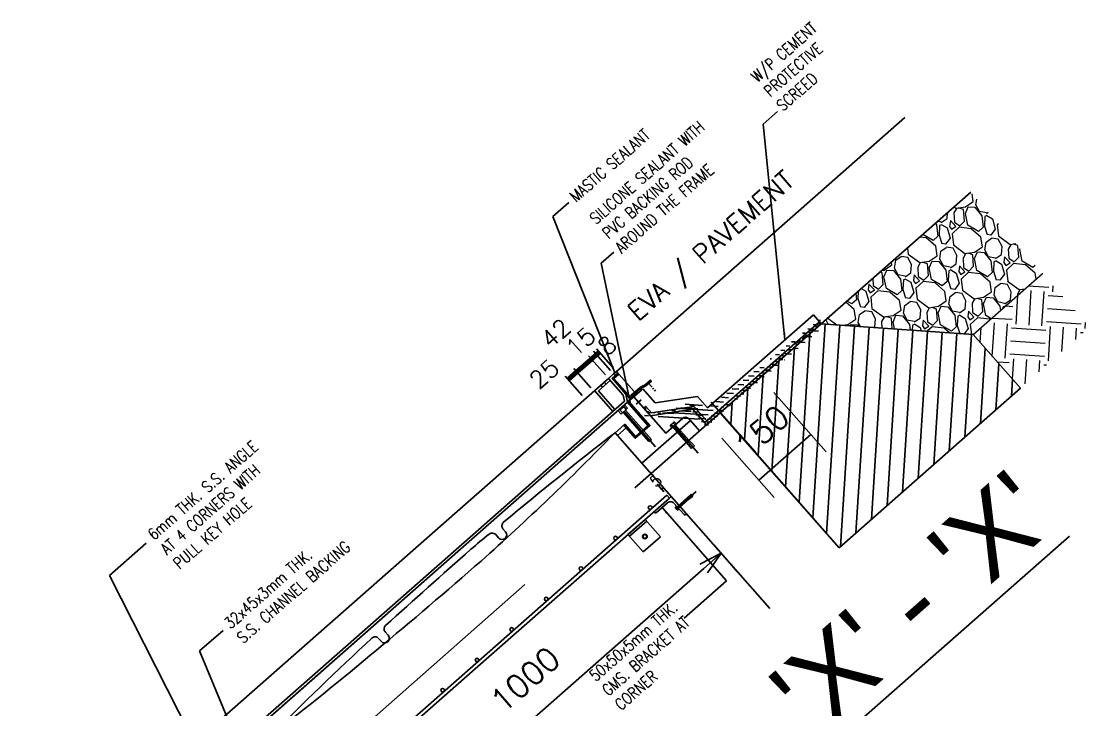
# Model space of a CAD drawing. Header units: millimetres. Extents: x 832728086 to 834530684, y 817551485 to 818349469.
# Drawn here: x 834493236 to 834495551, y 817823701 to 817825193 of the extents above; entities that cross this region are included whole.
import ezdxf

# ---------------------------------------------------------------- set-up
doc = ezdxf.new("R2010")
doc.units = ezdxf.units.MM
doc.header["$LTSCALE"] = 100
for name, pattern in [('CENTER2', [1.125, 0.75, -0.125, 0.125, -0.125]), ('Hidden', [9.524999999999999, 6.35, -3.175]), ('HIDDEN2', [4.762499999999999, 3.175, -1.5875])]:
    doc.linetypes.add(name, pattern=pattern)
for name, color, linetype in [('DIM', 1, 'Continuous'), ('DLN0401_', 7, 'Continuous'), ('HATCH', 8, 'Continuous'), ('HATCH-1', 8, 'Continuous'), ('INTWALL', 7, 'Continuous'), ('MISC', 1, 'Continuous'), ('S_Dim', 1, 'Continuous'), ('SLAb', 3, 'Continuous'), ('STEEL', 6, 'Continuous'), ('STRUCTURE', 3, 'Continuous'), ('TEXT', 7, 'Continuous'), ('TILE', 2, 'Continuous'), ('WATERPROOF', 2, 'Continuous')]:
    doc.layers.add(name, color=color, linetype=linetype)
doc.layers.add('HTCH-h', color=251, linetype='Continuous', lineweight=13)
doc.styles.add('romans', font='romans.shx')
doc.styles.get("Standard").update_dxf_attribs({"font": 'swiss.ttf'})
doc.styles.add('t-caad', font='romans.shx', dxfattribs={"width": 0.8})
doc.linetypes.add('2', pattern='A,0,-0.050412,0.142692,-0.012211,["I",romans,S=0.106667,R=0,X=0,Y=-0.05307899999999999],-0.1126', length=0.3179150000000001)
doc.dimstyles.new('10', dxfattribs={"dimtxt": 25, "dimasz": 15, "dimexe": 15, "dimexo": 10, "dimgap": 10, "dimtad": 1, "dimdec": 3, "dimrnd": 1, "dimdsep": 46, "dimtxsty": 'romans', "dimcen": 10, "dimclrt": 4, "dimaunit": 1, "dimadec": 4, "dimazin": 0, "dimtfac": 0.1875, "dimtdec": 3, "dimtix": 1, "dimtmove": 2, "dimatfit": 3, "dimfxl": 0, "dimtolj": 1, "dimarcsym": 0})
doc.dimstyles.new('DIM50', dxfattribs={"dimscale": 50, "dimtxt": 1.5, "dimasz": 1, "dimexe": 1, "dimexo": 1, "dimgap": 1, "dimtad": 1, "dimdec": 0, "dimrnd": 1, "dimzin": 12, "dimdsep": 46, "dimtxsty": 'romans', "dimblk": 'DIMARR', "dimcen": 1, "dimclrt": 2, "dimadec": 0, "dimazin": 3, "dimtfac": 1, "dimtdec": 0, "dimtix": 1, "dimtmove": 2, "dimatfit": 3, "dimldrblk": 'DIMARR', "dimfxl": 0, "dimtolj": 1, "dimtzin": 0, "dimarcsym": 0})

# ---------------------------------------------------------------- blocks, each defined once
blk = doc.blocks.new('*D64')
at = {"layer": 'Defpoints', "color": 0}
for p in [(834494627.6889586, 817824182.2344047), (834494639.080197, 817824169.2909182), (834494635.3267689, 817824165.9876202)]:
    blk.add_point(p, dxfattribs=at)
at = {"layer": 'DIM', "color": 0, "lineweight": -2}
for p, q in [((834494632.4736009, 817824176.7977743), (834494617.7790644, 817824193.4946887)), ((834494628.7201728, 817824173.4944763), (834494614.0256363, 817824190.1913908)), ((834494623.9355305, 817824178.9311067), (834494627.6889586, 817824182.2344047))]:
    blk.add_line(p, q, dxfattribs=at)
at = {"layer": 'DIM', "color": 4, "insert": (834494610.9474034, 817824197.4731818), "char_height": 25, "attachment_point": 5, "rotation": 41.3501977351278, "style": 'romans'}
blk.add_mtext('\\A1;5', dxfattribs=at)
blk = doc.blocks.new('DIMARR')
for p, q in [((-0.999999999996362, 0.25), (3.637978807091713e-12, 0)), ((-0.999999999996362, 0), (3.637978807091713e-12, 0)), ((3.637978807091713e-12, 0), (-0.999999999996362, -0.25))]:
    blk.add_line(p, q)
blk = doc.blocks.new('*D70')
at = {"layer": 'Defpoints', "color": 0}
for p in [(834494704.4126613, 817824095.0558003), (834494752.5952014, 817824040.3075743), (834493954.3324286, 817823434.929006)]:
    blk.add_point(p, dxfattribs=at)
at = {"layer": 'DIM', "color": 0, "lineweight": -2}
for p, q in [((834494737.4456407, 817824057.521519), (834494785.6281807, 817824002.773293)), ((834494040.04925, 817823413.2137593), (834494715.06092, 817824007.274595)), ((834493987.365408, 817823397.3947246), (834494035.547948, 817823342.6464987))]:
    blk.add_line(p, q, dxfattribs=at)
at = {"layer": 'DIM', "color": 0, "lineweight": -2, "xscale": 50, "yscale": 50, "zscale": 50}
for p, rotation in [((834494752.5952014, 817824040.3075743), 41.35019604030392), ((834494002.5149686, 817823380.1807799), 221.350196040304)]:
    blk.add_blockref('DIMARR', p, dxfattribs=dict(at, rotation=rotation))
at = {"layer": 'DIM', "color": 2, "insert": (834494328.005616, 817823766.5455992), "char_height": 50, "attachment_point": 5, "rotation": 41.35019604030393, "style": 'romans'}
blk.add_mtext('\\A1;1000', dxfattribs=at)
blk = doc.blocks.new('*D71')
at = {"layer": 'Defpoints', "color": 0}
for p in [(834494440.0655421, 817824433.2656565), (834494476.8266113, 817824391.4952698), (834494458.0594705, 817824374.9787803)]:
    blk.add_point(p, dxfattribs=at)
at = {"layer": 'DIM', "color": 0, "lineweight": -2}
for p, q in [((834494451.4528747, 817824382.4856365), (834494414.6918055, 817824424.2560233)), ((834494470.2200154, 817824399.002126), (834494433.4589462, 817824440.7725128))]:
    blk.add_line(p, q, dxfattribs=at)
at = {"layer": 'DIM', "color": 0, "lineweight": 200}
blk.add_line((834494421.2984014, 817824416.749167), (834494440.0655421, 817824433.2656565), dxfattribs=at)
at = {"layer": 'DIM', "color": 2, "insert": (834494369.2817206, 817824429.2506473), "char_height": 37.5, "attachment_point": 5, "rotation": 41.35019585636841, "style": 'romans'}
blk.add_mtext('\\A1;25', dxfattribs=at)
blk = doc.blocks.new('*D72')
at = {"layer": 'Defpoints', "color": 0}
for p in [(834494471.5943415, 817824461.013361), (834494508.3554077, 817824419.2429721), (834494476.8266115, 817824391.4952698)]:
    blk.add_point(p, dxfattribs=at)
at = {"layer": 'DIM', "color": 0, "lineweight": 200}
blk.add_line((834494440.0655434, 817824433.2656608), (834494471.5943415, 817824461.013361), dxfattribs=at)
at = {"layer": 'DIM', "color": 0, "lineweight": -2}
for p, q in [((834494501.7488123, 817824426.7498288), (834494464.9877462, 817824468.5202177)), ((834494470.2200161, 817824399.0021265), (834494433.4589481, 817824440.7725174))]:
    blk.add_line(p, q, dxfattribs=at)
at = {"layer": 'DIM', "color": 2, "insert": (834494394.2665889, 817824517.0919071), "char_height": 37.5, "attachment_point": 5, "rotation": 41.35019207428882, "style": 'romans'}
blk.add_mtext('\\A1;42', dxfattribs=at)
blk = doc.blocks.new('*D73')
at = {"layer": 'Defpoints', "color": 0}
for p in [(834494482.8546263, 817824470.9232552), (834494519.6156927, 817824429.1528661), (834494508.3554077, 817824419.2429721)]:
    blk.add_point(p, dxfattribs=at)
at = {"layer": 'DIM', "color": 0, "lineweight": 200}
blk.add_line((834494471.5943408, 817824461.0133619), (834494482.8546263, 817824470.9232552), dxfattribs=at)
at = {"layer": 'DIM', "color": 0, "lineweight": -2}
for p, q in [((834494513.0090973, 817824436.6597228), (834494476.2480309, 817824478.430112)), ((834494501.7488123, 817824426.7498288), (834494464.9877454, 817824468.5202186))]:
    blk.add_line(p, q, dxfattribs=at)
at = {"layer": 'DIM', "color": 2, "insert": (834494448.3206289, 817824498.8108068), "char_height": 37.5, "attachment_point": 5, "rotation": 41.35019207428882, "style": 'romans'}
blk.add_mtext('\\A1;15', dxfattribs=at)
blk = doc.blocks.new('*D74')
at = {"layer": 'Defpoints', "color": 0}
for p in [(834494488.8601106, 817824476.2085325), (834494519.6156927, 817824429.1528661), (834494525.6211776, 817824434.4381427)]:
    blk.add_point(p, dxfattribs=at)
at = {"layer": 'DIM', "color": 0, "lineweight": -2}
for p, q in [((834494513.0090973, 817824436.6597228), (834494476.2480301, 817824478.430113)), ((834494519.0145822, 817824441.9449995), (834494482.2535152, 817824483.7153891))]:
    blk.add_line(p, q, dxfattribs=at)
at = {"layer": 'DIM', "color": 0, "lineweight": 200}
blk.add_line((834494482.8546255, 817824470.9232563), (834494488.8601106, 817824476.2085325), dxfattribs=at)
at = {"layer": 'DIM', "color": 2, "insert": (834494505.5742166, 817824490.9181975), "char_height": 37.5, "attachment_point": 5, "rotation": 41.35019207428882, "style": 'romans'}
blk.add_mtext('\\A1;8', dxfattribs=at)
blk = doc.blocks.new('*D75')
at = {"layer": 'Defpoints', "color": 0}
for p in [(834494834.0146428, 817824426.1032271), (834494721.4117984, 817824327.0042893), (834494834.3880695, 817824198.6330901)]:
    blk.add_point(p, dxfattribs=at)
at = {"layer": 'DIM', "color": 0, "lineweight": -2}
for p, q in [((834494867.0476221, 817824388.5689458), (834494980.0238931, 817824260.1977465)), ((834494754.4447776, 817824289.4700079), (834494867.4210486, 817824161.0988088)), ((834494946.990914, 817824297.732028), (834494834.3880695, 817824198.6330901))]:
    blk.add_line(p, q, dxfattribs=at)
at = {"layer": 'DIM', "color": 2, "insert": (834494841.140023, 817824304.4839814), "char_height": 50, "attachment_point": 5, "rotation": 41.35019588645128, "style": 'romans'}
blk.add_mtext('\\A1;150', dxfattribs=at)

msp = doc.modelspace()

# ---------------------------------------------------------------- hatches: boundary and pattern name
at = {"layer": 'HATCH'}
h = msp.add_hatch(dxfattribs=at)
h.set_pattern_fill('ANSI31', color=1, scale=10)
h.set_pattern_definition([(86.35019582799566, (834261456.5050299, 817678850.0272275), (-31.68560372698276, 2.021142364262367), [])])
h.paths.add_polyline_path([(834495008.4557604, 817824052.309452), (834495401.2946717, 817824398.0371189), (834495298.9896388, 817824514.2829432), (834494969.8809952, 817824537.6831008), (834494750.8990666, 817824344.9626015)])
at = {"layer": 'HATCH-1'}
h = msp.add_hatch(dxfattribs=at)
h.set_pattern_fill('AR-RROOF', color=256, scale=10, angle=176.3501958279956, style=0)
h.set_pattern_definition([(176.3501958279956, (746966729.0820086, -348257571.6415486), (-22.59195923263762, -8.579241110426945), [149.9999999999999, -19.99999999999998, 49.99999999999996, -9.999999999999991]), (176.3501958279956, (746966715.490694, -348257575.7847557), (9.133065947248445, -13.90960482555888), [29.99999999999998, -3.299999999999998, 59.99999999999996, -7.499999999999996]), (176.3501958279956, (746966723.5510566, -348257579.8060188), (-52.32104087066651, -3.376193449736739), [79.99999999999993, -13.99999999999999, 39.99999999999996, -9.999999999999991])])
h.paths.add_polyline_path([(834494691.1419605, 817824352.3170711), (834494599.555502, 817824338.319905), (834494585.3513211, 817824354.4596459), (834494589.8554351, 817824358.4236037), (834494601.8921508, 817824344.7466818), (834494693.4786087, 817824358.7438477), (834494721.411798, 817824327.004289), (834494965.9170374, 817824542.1872144), (834494969.8809949, 817824537.6831007), (834494720.871642, 817824318.536218)])
at = {"layer": 'HTCH-h'}
h = msp.add_hatch(dxfattribs=at)
h.set_pattern_fill('GRAVEL', color=256, scale=100, angle=101.3501958279957)
h.set_pattern_definition([(329.3629833319957, (834548010.6022725, 817872778.5136156), (1039.842490137415, -607.2294423896385), [13.45359999999998, -1331.908804707367]), (286.3199365559956, (834548022.1779453, 817872771.6576837), (-334.2104636239004, 1156.850623894154), [23.0868, -2285.592476122999]), (233.8606429059957, (834548028.6653494, 817872749.5011139), (881.6817107445736, 1196.92830233833), [16.2788, -1611.60325960997]), (8.623884833995618, (834548060.8518163, 817872716.183981), (-1980.565751356335, -295.5660747689532), [21.02379999999998, -2081.355804162898]), (34.18385000599566, (834548081.6379164, 817872719.3364469), (-1078.128556595053, -726.387510530208), [20.6155, -2040.93731280883]), (98.62388483399553, (834548098.6918849, 817872730.919286), (295.5660747689527, -1980.565751356335), [21.0238, -2081.3558041629]), (139.0444362946956, (834548095.5394189, 817872751.7053862), (1236.289335987872, -1077.770234197745), [27.80289999999999, -2752.484854891599]), (173.6055242028957, (834548074.5421807, 817872769.9294358), (-2294.737375758149, 253.3384619409608), [26.2488, -2598.63214968134]), (222.7797614429957, (834548048.456674, 817872772.8528476), (-1117.131267847297, -1040.20081253472), [21.09499999999996, -2088.407310972894]), (276.5865541369956, (834548032.9735637, 817872758.5254858), (-118.4414233459611, 1098.167395817131), [24.08319999999999, -1180.076257879229]), (323.7476336259957, (834548035.7360024, 817872734.6012527), (1314.653080889672, -960.0454556463872), [31.1448, -3083.33750047949]), (240.1642706619956, (834548042.3485472, 817872813.4446052), (-450.5019525860296, -804.3929330347075), [10.6301, -1052.38448127347]), (272.8194302179957, (834548037.0598903, 817872804.2234281), (-59.75819526894122, 1313.936436095064), [20.2237, -2002.1511416157]), (326.3501958279956, (834548038.0546658, 817872784.0241603), (98.04426172657121, 19.68051682477531), [14.1421, -127.27925623731]), (304.5487863419957, (834548027.6669906, 817872774.7994), (-294.4911075770361, 450.860274983335), [7.6158, -753.96151058639]), (33.15160531399566, (834548031.9859546, 817872768.5267172), (-274.4522683549729, -157.0858122008787), [10.7703, -527.74618071345]), (132.3139523600955, (834548041.0031601, 817872774.4165393), (-255.1300739274845, 254.7717515301856), [17.49289999999997, -565.6022894845291]), (262.9152470049956, (834548029.2270991, 817872787.351932), (58.68322807702201, 215.7690402779329), [12.6491, -303.5786660168397]), (117.7397361619957, (834548043.4006543, 817872711.6610453), (-490.9379534275033, 921.4010667914438), [17.72, -1754.28451466694]), (171.6963717698956, (834548035.1527535, 817872727.3445439), (1157.208946291819, -175.6913618338209), [14.86609999999998, -1471.740774731897]), (34.54878634199562, (834548009.6182467, 817872783.4158287), (-450.8602749833353, -294.4911075770356), [15.2315, -746.34581058639]), (84.96065549399566, (834548022.1636124, 817872792.0537567), (-97.32761693197187, -1039.484167740105), [17.72, -1754.2845146669]), (80.79415060799566, (834548104.1880966, 817872723.8629657), (-97.68593932927402, -529.5823422824462), [17.08799999999999, -837.3123745317496]), (36.12533639699566, (834548106.9218696, 817872740.7308786), (-980.0842948684724, -706.7069937054324), [14.3178, -1417.4643063276]), (168.1516053143957, (834548107.4657032, 817872804.0767881), (-529.5823422824388, 97.6859393292711), [15.2315, -746.34581058639]), (118.7042204642956, (834548092.5586756, 817872807.2041714), (648.0237656284032, -1195.853335146403), [16.76309999999996, -1659.542361423997]), (170.7941506083957, (834548117.1091565, 817872756.0350999), (529.5823422824378, -97.68593932927396), [8.544, -845.85637453175]), (202.6601283019957, (834548108.6465342, 817872798.1941324), (-372.4965300815364, -176.766329025681), [5.098999999999989, -504.8029513592792]), (267.3139523599957, (834548103.9411263, 817872796.229664), (39.00271125224882, 313.8133020045059), [20.61549999999999, -391.6950625617699]), (287.3592017849956, (834548102.9750166, 817872775.6367857), (-294.8494299743434, 960.7621004410062), [19.105, -1891.39231745428]), (45.04026335399569, (834548049.8271437, 817872776.1877857), (-176.4080066283778, -137.4052953761295), [14.42219999999999, -346.1329275463998]), (94.50742241499553, (834548060.0180137, 817872786.3929888), (-138.4802625680421, 1706.113483001378), [25.17939999999999, -2492.756262402829]), (162.2955917288957, (834548058.0392123, 817872811.4944696), (765.0318993851482, -254.4134291328726), [10.2956, -1019.2674140987]), (191.3501958279956, (834548048.231203, 817872814.6254363), (-78.36374490180117, -117.7247785513544), [6, -94]), (221.6066329919956, (834548100.4272991, 817872773.085485), (607.5877647869385, 529.9406646797486), [13.8924, -1375.35199894498]), (149.3629833321956, (834548090.0396239, 817872763.8607247), (-1039.842490137411, 607.2294423896332), [26.90719999999999, -1318.45520470737]), (101.3501958279956, (834548066.8882785, 817872777.5725884), (-117.7247785513544, 78.36374490180116), [25.99999999999999, -73.99999999999997]), (66.65504229699575, (834548061.7713441, 817872803.0640965), (489.5046638382581, 1118.206235039224), [15.81139999999998, -1565.327430084197]), (355.4047999269957, (834548068.0368605, 817872817.581097), (411.8575637310889, -19.32219442747487), [14.5602, -713.45078892805]), (308.9961711919956, (834548082.5502778, 817872816.414599), (1354.372436936537, -1666.035804557206), [23.7065, -2346.94741822594]), (276.7762745679956, (834548097.4680551, 817872797.9901608), (157.8024569955177, -1294.255919270283), [25.07989999999995, -2482.907340796884])])
h.paths.add_polyline_path([(834495293.8751038, 817824822.8221859), (834494969.8809944, 817824537.6831008), (834495298.9896386, 817824514.2829431), (834495449.1267645, 817824646.4148599)])
h = msp.add_hatch(dxfattribs=at)
h.set_pattern_fill('EARTH', color=256, scale=300, angle=86.35019582799566)
h.set_pattern_definition([(86.35019582799566, (834548122.8165064, 817872727.6022639), (-70.07353077807969, 79.62223486120897), [74.99999999999993, -74.99999999999993]), (86.35019582799566, (834548094.7485503, 817872729.392646), (-70.07353077807969, 79.62223486120897), [74.99999999999993, -74.99999999999993]), (86.35019582799566, (834548066.6805942, 817872731.183028), (-70.07353077807969, 79.62223486120897), [74.99999999999993, -74.99999999999993]), (176.3501958279956, (834548057.9214029, 817872741.1358074), (-79.62223486120897, -70.07353077807966), [74.99999999999993, -74.99999999999993]), (176.3501958279956, (834548059.711785, 817872769.2037634), (-79.62223486120897, -70.07353077807966), [74.99999999999993, -74.99999999999993]), (176.3501958279956, (834548061.502167, 817872797.2717195), (-79.62223486120897, -70.07353077807966), [74.99999999999993, -74.99999999999993])])
h.paths.add_polyline_path([(834495298.9896386, 817824514.2829431), (834495449.1267645, 817824646.4148599), (834495551.4317974, 817824530.1690356), (834495401.2946714, 817824398.0371188)])
at = {"layer": 'S_Dim'}
h = msp.add_hatch(dxfattribs=at)
h.set_pattern_fill('ANSI31', color=256, scale=20, angle=41.35019582799567)
h.set_pattern_definition([(86.35019582799566, (834545468.5886464, 817870391.6829324), (-2.494929427321478, 0.1591450680521549), [])])
edge = h.paths.add_edge_path()
edge.add_line((834494567.9224449, 817824351.5589191), (834494551.9589407, 817824369.6977208))
edge.add_line((834494551.9589407, 817824369.6977208), (834494549.7068838, 817824367.7157421))
edge.add_line((834494549.7068838, 817824367.7157421), (834494565.6703881, 817824349.5769403))
edge.add_arc((834494616.267688, 817824396.0989156), 68.7341323557478, 211.4679783998533, 222.5971608184527, ccw=False)
edge.add_arc((834494558.5437993, 817824360.8200765), 1.084089852556592, 521.7555869634249, 573.7245227621895, ccw=False)
edge.add_arc((834494557.5149937, 817824359.6218462), 1.537627832590114, 410.20703384651074, 450.02931205059144, ccw=False)
edge.add_arc((834494513.9604329, 817824305.9773242), 70.63696288606852, 400.1877077819246, 410.9108247523514, ccw=False)

# ---------------------------------------------------------------- linework, layer by layer
at = {"layer": 'HATCH', "color": 1, "elevation": -0.0005499784795256896}
msp.add_lwpolyline([(834495008.4557604, 817824052.309452), (834495401.2946717, 817824398.0371189), (834495298.9896388, 817824514.2829432), (834494969.8809952, 817824537.6831008), (834494750.8990666, 817824344.9626015)], close=True, dxfattribs=at)
at = {"layer": 'HTCH-h'}
msp.add_line((834495298.9896386, 817824514.2829431), (834495449.1267645, 817824646.4148599), dxfattribs=at)
at = {"layer": 'MISC', "linetype": 'Hidden'}
for p, q in [((834494541.4847077, 817824358.137843), (834494533.227166, 817824350.8705877)), ((834494535.6696246, 817824342.0407472), (834494549.9326516, 817824354.5932792)), ((834494541.4847077, 817824358.137843), (834494546.9299091, 817824351.9506409)), ((834494543.3260559, 817824362.1001357), (834494549.9326516, 817824354.5932792)), ((834494529.0630289, 817824349.5476036), (834494535.6696246, 817824342.0407472)), ((834494533.227166, 817824350.8705877), (834494538.6723672, 817824344.6833855)), ((834494542.8011382, 817824348.3170133), (834494610.7044293, 817824271.16075)), ((834494650.6049365, 817824316.6414536), (834494703.1390693, 817824256.9486563)), ((834494658.7801841, 817824139.3382802), (834494698.5753824, 817824174.3610355))]:
    msp.add_line(p, q, dxfattribs=at)
at = {"layer": 'MISC', "linetype": 'Hidden', "ltscale": 0.5}
for p, q in [((834494540.1737382, 817824346.0047047), (834494596.329803, 817824282.1964262)), ((834494601.5846025, 817824286.8210434), (834494545.4285378, 817824350.6293219)), ((834494596.329803, 817824282.1964262), (834494601.5846025, 817824286.8210434))]:
    msp.add_line(p, q, dxfattribs=at)
at = {"layer": 'MISC'}
for p, q in [((834494642.7975248, 817824316.4309242), (834494645.4401631, 817824313.4281816)), ((834494643.2628937, 817824318.1725992), (834494650.0190643, 817824324.1185355)), ((834494644.3141347, 817824312.4371923), (834494655.5744191, 817824322.3470861)), ((834494644.3141347, 817824312.4371923), (834494644.9747943, 817824311.6865066)), ((834494644.9747943, 817824311.6865066), (834494656.2350787, 817824321.5964005)), ((834494645.0495816, 817824318.412903), (834494647.69222, 817824315.4101604)), ((834494649.5536954, 817824322.3768605), (834494652.1963338, 817824319.374118)), ((834494651.8057524, 817824324.3588393), (834494654.4483907, 817824321.3560967)), ((834494655.5744191, 817824322.3470861), (834494656.2350787, 817824321.5964005)), ((834494653.6352603, 817824140.1388241), (834494655.6370888, 817824141.900583)), ((834494657.7594204, 817824134.443585), (834494653.795463, 817824138.9476988)), ((834494654.9565796, 817824138.6374528), (834494656.958408, 817824140.3992118)), ((834494654.9764292, 817824142.6512687), (834494655.4768863, 817824143.0917084)), ((834494661.5830251, 817824135.1444124), (834494654.9764292, 817824142.6512687)), ((834494662.0834821, 817824135.5848521), (834494655.4768863, 817824143.0917084)), ((834494657.5992179, 817824135.6347103), (834494659.6010463, 817824137.3964692)), ((834494658.920537, 817824134.133339), (834494660.9223654, 817824135.895098)), ((834494661.5830251, 817824135.1444124), (834494662.0834821, 817824135.5848521))]:
    msp.add_line(p, q, dxfattribs=at)
at = {"layer": 'MISC', "linetype": 'Hidden', "ltscale": 0.5}
for points in [[(834494647.9775368, 817824314.3291451), (834494677.7130529, 817824280.5416619), (834494688.143231, 817824267.4376193), (834494694.6404548, 817824273.1556629), (834494682.9678522, 817824285.166279), (834494653.2323362, 817824318.953762)], [(834494660.3217233, 817824137.5866805), (834494682.846712, 817824157.4103578), (834494691.5827403, 817824164.3638101), (834494687.7707114, 817824168.6952924), (834494679.763634, 817824160.9135574), (834494657.2386452, 817824141.0898801)]]:
    msp.add_lwpolyline(points, dxfattribs=at)
at = {"layer": 'MISC'}
for radius in [5, 4]:
    msp.add_circle((834494587.4650496, 817824076.5756199), radius, dxfattribs=at)
for centre, radius, start, end in [((834494644.3364655, 817824316.9527351), 1.625000000000022, 63.97006240434159, 198.7303266395174), ((834494649.9442769, 817824317.3921392), 5.000000000000023, 94.4802984061091, 168.2200964057484), ((834494651.0926361, 817824322.8986713), 1.625000000000022, 63.97006240434159, 198.7303266395174), ((834494654.6087058, 817824139.6634134), 1.083333333333348, 153.9700624048865, 288.7303266395446), ((834494658.2797271, 817824138.8978405), 3.333333333333349, 184.4802984061741, 258.2200964060091), ((834494658.5726632, 817824135.1592996), 1.083333333333348, 153.9700624048865, 288.7303266395446)]:
    msp.add_arc(centre, radius, start, end, dxfattribs=at)
at = {"layer": 'S_Dim'}
msp.add_lwpolyline([(834494969.8809948, 817824537.683101), (834495293.8751038, 817824822.8221859)], dxfattribs=at)
msp.add_lwpolyline([(834494567.9224449, 817824351.5589191), (834494551.9589407, 817824369.6977208), (834494549.7068838, 817824367.7157421), (834494565.670388, 817824349.5769403, -0.04859842497049353), (834494557.6421438, 817824360.2181892, -0.2307254279806349), (834494557.514207, 817824361.1594738, -0.1755275223259087), (834494558.4990991, 817824360.8033011, -0.04682259662304953), (834494567.9224449, 817824351.5589191, -0.2399145852774907)], format="xyb", dxfattribs=at)
at = {"layer": 'S_Dim', "extrusion": (0, 0, -1)}
msp.add_ellipse((834494566.7964164, 817824350.5679297), major_axis=(9.306053200644598, -10.57416039045115), ratio=0.1064886858618695, dxfattribs=at)
at = {"layer": 'SLAb'}
for p, q in [((834494600.7619411, 817824212.8306843), (834494969.8809949, 817824537.6831007)), ((834494731.0792792, 817824367.4831703), (834495008.4557604, 817824052.3094519)), ((834494686.0381417, 817824327.8435949), (834494705.8579292, 817824305.3230262)), ((834494580.9421536, 817824235.3512533), (834494858.3186347, 817823920.1775349))]:
    msp.add_line(p, q, dxfattribs=at)
at = {"layer": 'STEEL', "color": 0}
for p, q in [((834494519.6156926, 817824429.1528661), (834494508.355408, 817824419.2429724)), ((834494516.1628197, 817824419.4535017), (834494522.9189905, 817824425.3994379)), ((834494522.9189905, 817824425.3994379), (834494519.6156926, 817824429.1528661)), ((834494508.355408, 817824419.2429724), (834494540.5981377, 817824382.6066252)), ((834494546.1643907, 817824385.3637092), (834494516.1628197, 817824419.4535017)), ((834494540.5981377, 817824382.6066252), (834494543.142475, 817824369.931264)), ((834494549.7068838, 817824367.7157421), (834494546.1643907, 817824385.3637092)), ((834494543.142475, 817824369.931264), (834494196.2495395, 817824064.6394968)), ((834494549.7068838, 817824367.7157421), (834494200.213497, 817824060.135383)), ((834493702.1753825, 817823629.8172301), (834494196.2495395, 817824064.6394968)), ((834493703.5388888, 817823623.0245243), (834494200.213497, 817824060.135383))]:
    msp.add_line(p, q, dxfattribs=at)
at = {"layer": 'STEEL', "color": 9, "linetype": 'HIDDEN2', "ltscale": 0.8}
for p, q in [((834494486.7960541, 817824392.2764326), (834494512.3193655, 817824414.7388586)), ((834494495.8042817, 817824400.2043477), (834494491.8403243, 817824404.7084615)), ((834494503.3111379, 817824406.8109436), (834494499.3471805, 817824411.3150573)), ((834494517.9675579, 817824347.7754512), (834494478.3279828, 817824392.816589)), ((834494522.4716716, 817824351.7394087), (834494486.7960541, 817824392.2764326))]:
    msp.add_line(p, q, dxfattribs=at)
at = {"layer": 'STEEL', "color": 3, "linetype": 'CENTER2', "ltscale": 0.2}
for p, q in [((834494593.2105212, 817824411.2304846), (834494610.4420109, 817824391.650913)), ((834494568.7388785, 817824363.2819602), (834494579.6871258, 817824372.9172379))]:
    msp.add_line(p, q, dxfattribs=at)
at = {"layer": 'STEEL'}
for p, q in [((834494561.7178538, 817824378.2862954), (834494551.9589406, 817824369.6977209)), ((834494686.0381416, 817824327.843595), (834494682.7348439, 817824331.5970231)), ((834494528.6883897, 817824295.9332709), (834494528.6165541, 817824294.8071005)), ((834494190.4494694, 817823774.4622722), (834494635.326769, 817824165.9876202)), ((834494635.3267689, 817824165.9876201), (834494640.6120458, 817824159.9821352)), ((834494588.0640519, 817824113.7359643), (834494550.5297703, 817824080.7029852)), ((834494591.3673496, 817824109.9825363), (834494553.8330683, 817824076.949557)), ((834494588.0640517, 817824113.7359643), (834494621.097031, 817824076.2016828)), ((834494550.5297703, 817824080.7029852), (834494583.5627495, 817824043.1687038)), ((834494621.097031, 817824076.2016828), (834494583.5627495, 817824043.1687037)), ((834494190.4494694, 817823774.4622722), (834493892.7533903, 817823512.4674246))]:
    msp.add_line(p, q, dxfattribs=at)
at = {"layer": 'STEEL', "ltscale": 4}
msp.add_lwpolyline([(834494520.3968554, 817824419.1834234), (834494556.7331324, 817824377.8957138), (834494578.5030156, 817824397.0548418), (834494580.4849944, 817824394.8027849), (834494556.4630542, 817824373.6616782), (834494516.1628197, 817824419.4535016), (834494528.9244754, 817824430.6847146), (834494530.9064542, 817824428.4326576)], close=True, dxfattribs=at)
at = {"layer": 'STEEL', "linetype": '2', "ltscale": 0.5, "const_width": 2}
msp.add_lwpolyline([(834494834.0146426, 817824426.1032268), (834494721.4117982, 817824327.0042893), (834494693.4786088, 817824358.7438478), (834494601.8921506, 817824344.7466817), (834494589.8554351, 817824358.4236035), (834494585.3513212, 817824354.459646), (834494563.2192252, 817824379.6076145)], dxfattribs=at)
at = {"layer": 'STEEL', "color": 0}
msp.add_lwpolyline([(834494589.8062711, 817824403.0062065), (834494579.4195006, 817824397.8614174), (834494558.7974073, 817824379.7124306), (834494556.8154286, 817824381.9644874), (834494577.7340119, 817824400.3744075), (834494588.1207811, 817824405.5191958), (834494599.5222132, 817824415.5533102), (834494601.5041921, 817824413.3012532)], close=True, dxfattribs=at)
for points in [[(834494686.0381417, 817824327.8435949), (834494580.9421536, 817824235.3512533), (834494528.0893867, 817824295.4061035), (834494546.8565276, 817824311.9225932), (834494566.6763151, 817824289.4020243), (834494598.2051115, 817824317.1497269), (834494551.9589407, 817824369.6977208), (834494563.2192252, 817824379.6076145), (834494632.5884814, 817824300.7856236), (834494668.6213918, 817824332.4972836, -0.414213562373095), (834494682.7348439, 817824331.5970231, -1.192092913271381e-08)], [(834494677.398453, 817824125.7511516), (834494675.8970817, 817824124.4298322, -0.4142135626723716), (834494671.6630461, 817824124.6999104), (834494650.5219394, 817824148.721851, 0.4142135630714069), (834494636.4084873, 817824149.6221114), (834494612.3865472, 817824128.4810046, -0.4142135643682716), (834494608.1525116, 817824128.7510828), (834494606.8311924, 817824130.2524538), (834494644.3654737, 817824163.2854332)]]:
    msp.add_lwpolyline(points, format="xyb", close=True, dxfattribs=at)
at = {"layer": 'STEEL'}
for points in [[(834494210.1233908, 817824048.8750986, -0.01323815850796115), (834494250.2568948, 817824081.6548624, -0.4078325418431395), (834494264.2048712, 817824080.6121465), (834494270.5062503, 817824073.4520979, 0.9999999999999999), (834494285.5199629, 817824086.6652896), (834494279.8600895, 817824093.0964164, -0.4220572774229585), (834494280.9638034, 817824107.3828295, -0.009424725489525075), (834494522.80411, 817824301.4115885), (834494543.8233078, 817824319.910057), (834494566.9463931, 817824293.6360599), (834494593.9710759, 817824317.4198049), (834494549.7068838, 817824367.7157421), (834494200.213497, 817824060.135383)], [(834494210.1233908, 817824048.8750986, 0.002767715747079294), (834494025.3287994, 817823883.7012902, 0.4078325418431395), (834494024.5908648, 817823869.7338725), (834494030.8922439, 817823862.573824, -0.9999999999999999), (834494015.8785312, 817823849.3606323), (834494010.218658, 817823855.7917591, 0.4220572774229585), (834493995.9077963, 817823856.5121912, 0.009424725489525075), (834493772.7238759, 817823641.2847977), (834493751.7046782, 817823622.7863293), (834493774.8277637, 817823596.5123323), (834493747.8030809, 817823572.7285873), (834493703.5388888, 817823623.0245243), (834494200.213497, 817824060.135383)]]:
    msp.add_lwpolyline(points, format="xyb", dxfattribs=at)
for points in [[(834494195.7347461, 817823768.4567871), (834494640.6120456, 817824159.9821352)], [(834494195.7347461, 817823768.4567871), (834493898.038667, 817823506.4619396)]]:
    msp.add_lwpolyline(points, dxfattribs=at)
at = {"layer": 'STEEL', "color": 0}
for centre in [(834494598.9032772, 817824139.2606813), (834494523.8347143, 817824073.1947229), (834494448.7661513, 817824007.1287645), (834494373.6975884, 817823941.062806), (834494373.6975884, 817823941.062806), (834494298.6290255, 817823874.9968476), (834494298.6290255, 817823874.9968476), (834494223.5604625, 817823808.9308892), (834494149.0972943, 817823743.3977237)]:
    msp.add_circle(centre, 4, dxfattribs=at)
at = {"layer": 'STEEL'}
for centre, radius, start, end in [((834490705.3979791, 817827992.1220793), 5309.481885999331, 311.6286431233557, 315.9434757909367), ((834486473.5740645, 817832897.7359334), 11787.85047972805, 308.2679670976639, 311.1637019718408)]:
    msp.add_arc(centre, radius, start, end, dxfattribs=at)
at = {"layer": 'STRUCTURE', "linetype": 'Hidden'}
msp.add_line((834493850.6817067, 817823552.7038933), (834494600.7619411, 817824212.8306843), dxfattribs=at)
at = {"layer": 'TILE'}
for p, q in [((834494525.6211774, 817824434.4381428), (834495151.172634, 817824984.9702815)), ((834494525.6211776, 817824434.4381429), (834495151.172634, 817824984.9702815)), ((834494525.6211774, 817824434.4381428), (834494569.22471, 817824384.8928913)), ((834494156.6099645, 817824109.6806346), (834494508.355408, 817824419.2429724)), ((834494156.6099645, 817824109.6806346), (834493657.6832994, 817823670.5877973))]:
    msp.add_line(p, q, dxfattribs=at)
at = {"layer": 'WATERPROOF'}
for p, q in [((834494952.7038459, 817824557.2009269), (834494723.212319, 817824355.2311934)), ((834494952.7038459, 817824557.2009269), (834494965.9170374, 817824542.1872144)), ((834494609.6809784, 817824366.1692711), (834494582.7370517, 817824396.7847639)), ((834494701.2674364, 817824380.1664373), (834494609.6809784, 817824366.1692711)), ((834494723.212319, 817824355.2311934), (834494701.2674364, 817824380.1664373))]:
    msp.add_line(p, q, dxfattribs=at)
for points in [[(834494969.8809947, 817824537.683101), (834494965.9170374, 817824542.1872144), (834494721.4117982, 817824327.0042893), (834494693.4786088, 817824358.7438478), (834494601.8921506, 817824344.7466817), (834494589.8554351, 817824358.4236035), (834494585.3513211, 817824354.4596459), (834494599.5555022, 817824338.319905), (834494691.1419605, 817824352.3170711), (834494720.8716418, 817824318.5362179), (834494969.8809949, 817824537.6831007)], [(834494522.9189905, 817824425.3994379), (834494528.9244754, 817824430.6847146), (834494525.6211774, 817824434.4381428), (834494519.6156925, 817824429.1528661)], [(834494546.8565276, 817824311.9225932), (834494528.0893867, 817824295.4061035), (834494522.80411, 817824301.4115885), (834494541.5712509, 817824317.9280782)]]:
    msp.add_lwpolyline(points, close=True, dxfattribs=at)

# ---------------------------------------------------------------- texts
at = {"layer": 'DLN0401_', "color": 3}
msp.add_text("%%USMOKE VENT SECTION DETAIL 'X' - 'X'", height=168.7499999999999, rotation=41.35019467261039, dxfattribs=at).set_placement((834492243.6097425, 817821249.6796539))
at = {"layer": 'INTWALL', "color": 3, "style": 'romans'}
msp.add_text('EVA / PAVEMENT', height=40, rotation=41.35019658668386, dxfattribs=at).set_placement((834494572.6414312, 817824541.7746617))
at = {"layer": 'TEXT', "char_height": 25, "attachment_point": 1, "rotation": 41.35019582799567, "style": 't-caad'}
for s, insert, width in [('W/P CEMENT PROTECTIVE SCREED', (834494814.9041764, 817825078.3085979), 196.1904761791229), ('SILICONE SEALANT WITH PVC BACKING ROD AROUND THE FRAME', (834494465.0876238, 817824770.4438283), 368.7679371217091), ('50x50x5mm THK. GMS. BRACKET AT CORNER', (834494464.3876903, 817823779.608374), 265.7142857313156)]:
    msp.add_mtext(s, dxfattribs=dict(at, insert=insert, width=width))
for s, insert in [('MASTIC SEALANT', (834494421.6953278, 817824818.7235023, -0.0005499784793983054)), ('6mm THK. S.S. ANGLE\\PAT 4 CORNERS WITH\\PPULL KEY HOLE', (834493507.2744929, 817824085.9132698)), ('32x45x3mm THK. \\PS.S. CHANNEL BACKING ', (834493672.7053854, 817823893.331009))]:
    msp.add_mtext(s, dxfattribs=dict(at, insert=insert))

# ---------------------------------------------------------------- dimensions: what is measured, and where the dimension line sits
at = {"layer": 'DIM'}
for base, p1, p2, angle, picture, middle, dimtype in [((834494471.5943415, 817824461.013361), (834494476.8266113, 817824391.4952697), (834494508.3554077, 817824419.2429721), 221.3501920742888, '*D72', (834494394.2665889, 817824517.0919071), 160), ((834494488.8601106, 817824476.2085325), (834494519.6156926, 817824429.1528659), (834494525.6211773, 817824434.4381425), 221.3501920742888, '*D74', (834494505.5742166, 817824490.9181975), 160), ((834494440.0655421, 817824433.2656565), (834494458.0594705, 817824374.97878), (834494476.8266113, 817824391.4952697), 41.35019585636841, '*D71', (834494369.2817206, 817824429.2506473), 161)]:
    dim = msp.add_linear_dim(base=base, p1=p1, p2=p2, angle=angle, dimstyle='DIM50', override={"dimtxt": 0.75, "dimasz": 0.2, "dimexe": 0.2, "dimexo": 0.2, "dimgap": 0.5, "dimlwd": 200}, dxfattribs=at)
    dim.commit()
    dim.dimension.update_dxf_attribs({"geometry": picture, "text_midpoint": middle, "dimtype": dimtype})
dim = msp.add_linear_dim(base=(834494482.8546263, 817824470.9232552), p1=(834494508.3554077, 817824419.2429721), p2=(834494519.6156926, 817824429.1528659), angle=221.3501920742888, dimstyle='DIM50', override={"dimtxt": 0.75, "dimasz": 0.2, "dimexe": 0.2, "dimexo": 0.2, "dimgap": 0.5, "dimlwd": 200}, dxfattribs=at)
dim.commit()
dim.dimension.update_dxf_attribs({"geometry": '*D73', "text_midpoint": (834494448.3206289, 817824498.8108068)})
for p1, p2, distance, dimstyle, override, picture, middle in [((834494834.0146427, 817824426.103227), (834494721.4117984, 817824327.0042893), 171.0052707078244, 'DIM50', {"dimtxt": 1}, '*D75', (834494841.140023, 817824304.4839814)), ((834494635.326769, 817824165.9876202), (834494639.080197, 817824169.2909182), 17.242220050431875, '10', {"dimscale": 1}, '*D64', (834494610.9474034, 817824197.4731818))]:
    dim = msp.add_aligned_dim(p1=p1, p2=p2, distance=distance, dimstyle=dimstyle, override=override, dxfattribs=at)
    dim.commit()
    dim.dimension.update_dxf_attribs({"geometry": picture, "text_midpoint": middle})
dim = msp.add_aligned_dim(p1=(834493954.3324285, 817823434.9290059), p2=(834494704.4126613, 817824095.0558004), distance=-72.93096348495774, text='1000', dimstyle='DIM50', override={"dimtxt": 1}, dxfattribs=at)
dim.commit()
dim.dimension.update_dxf_attribs({"geometry": '*D70', "text_midpoint": (834494328.005616, 817823766.5455992)})

# ---------------------------------------------------------------- leaders
at = {"layer": 'TEXT', "color": 1}
for points, override in [([(834494891.1275686, 817824503.0091903), (834494843.6378862, 817824970.1417851), (834494874.9177738, 817824997.6704291)], {"dimtad": 0}), ([(834494522.4307655, 817824431.6303413), (834494387.7396703, 817824770.0900396), (834494422.7769359, 817824800.9254578)], {"dimgap": 10, "dimtad": 0}), ([(834494557.1467788, 817824360.8361094), (834494493.0364554, 817824669.0958741), (834494519.7743629, 817824692.6272355)], {"dimtad": 0}), ([(834494625.2682401, 817824138.5258944), (834494764.4717433, 817823980.3535591), (834494672.8568684, 817823899.7256066)], {"dimgap": 10, "dimtad": 0}), ([(834493612.9087561, 817823625.6201679), (834493427.1604856, 817823992.312988), (834493506.6054385, 817824062.2304974)], {"dimgap": 10, "dimtad": 0}), ([(834493645.7450956, 817823628.1481463), (834493689.4680929, 817823666.627659), (834493622.3384393, 817823828.5293626), (834493673.023077, 817823873.1356401)], {"dimgap": 10, "dimtad": 0})]:
    msp.add_leader(points, dimstyle='10', override=override, dxfattribs=at)

doc.saveas('drawing.dxf')
